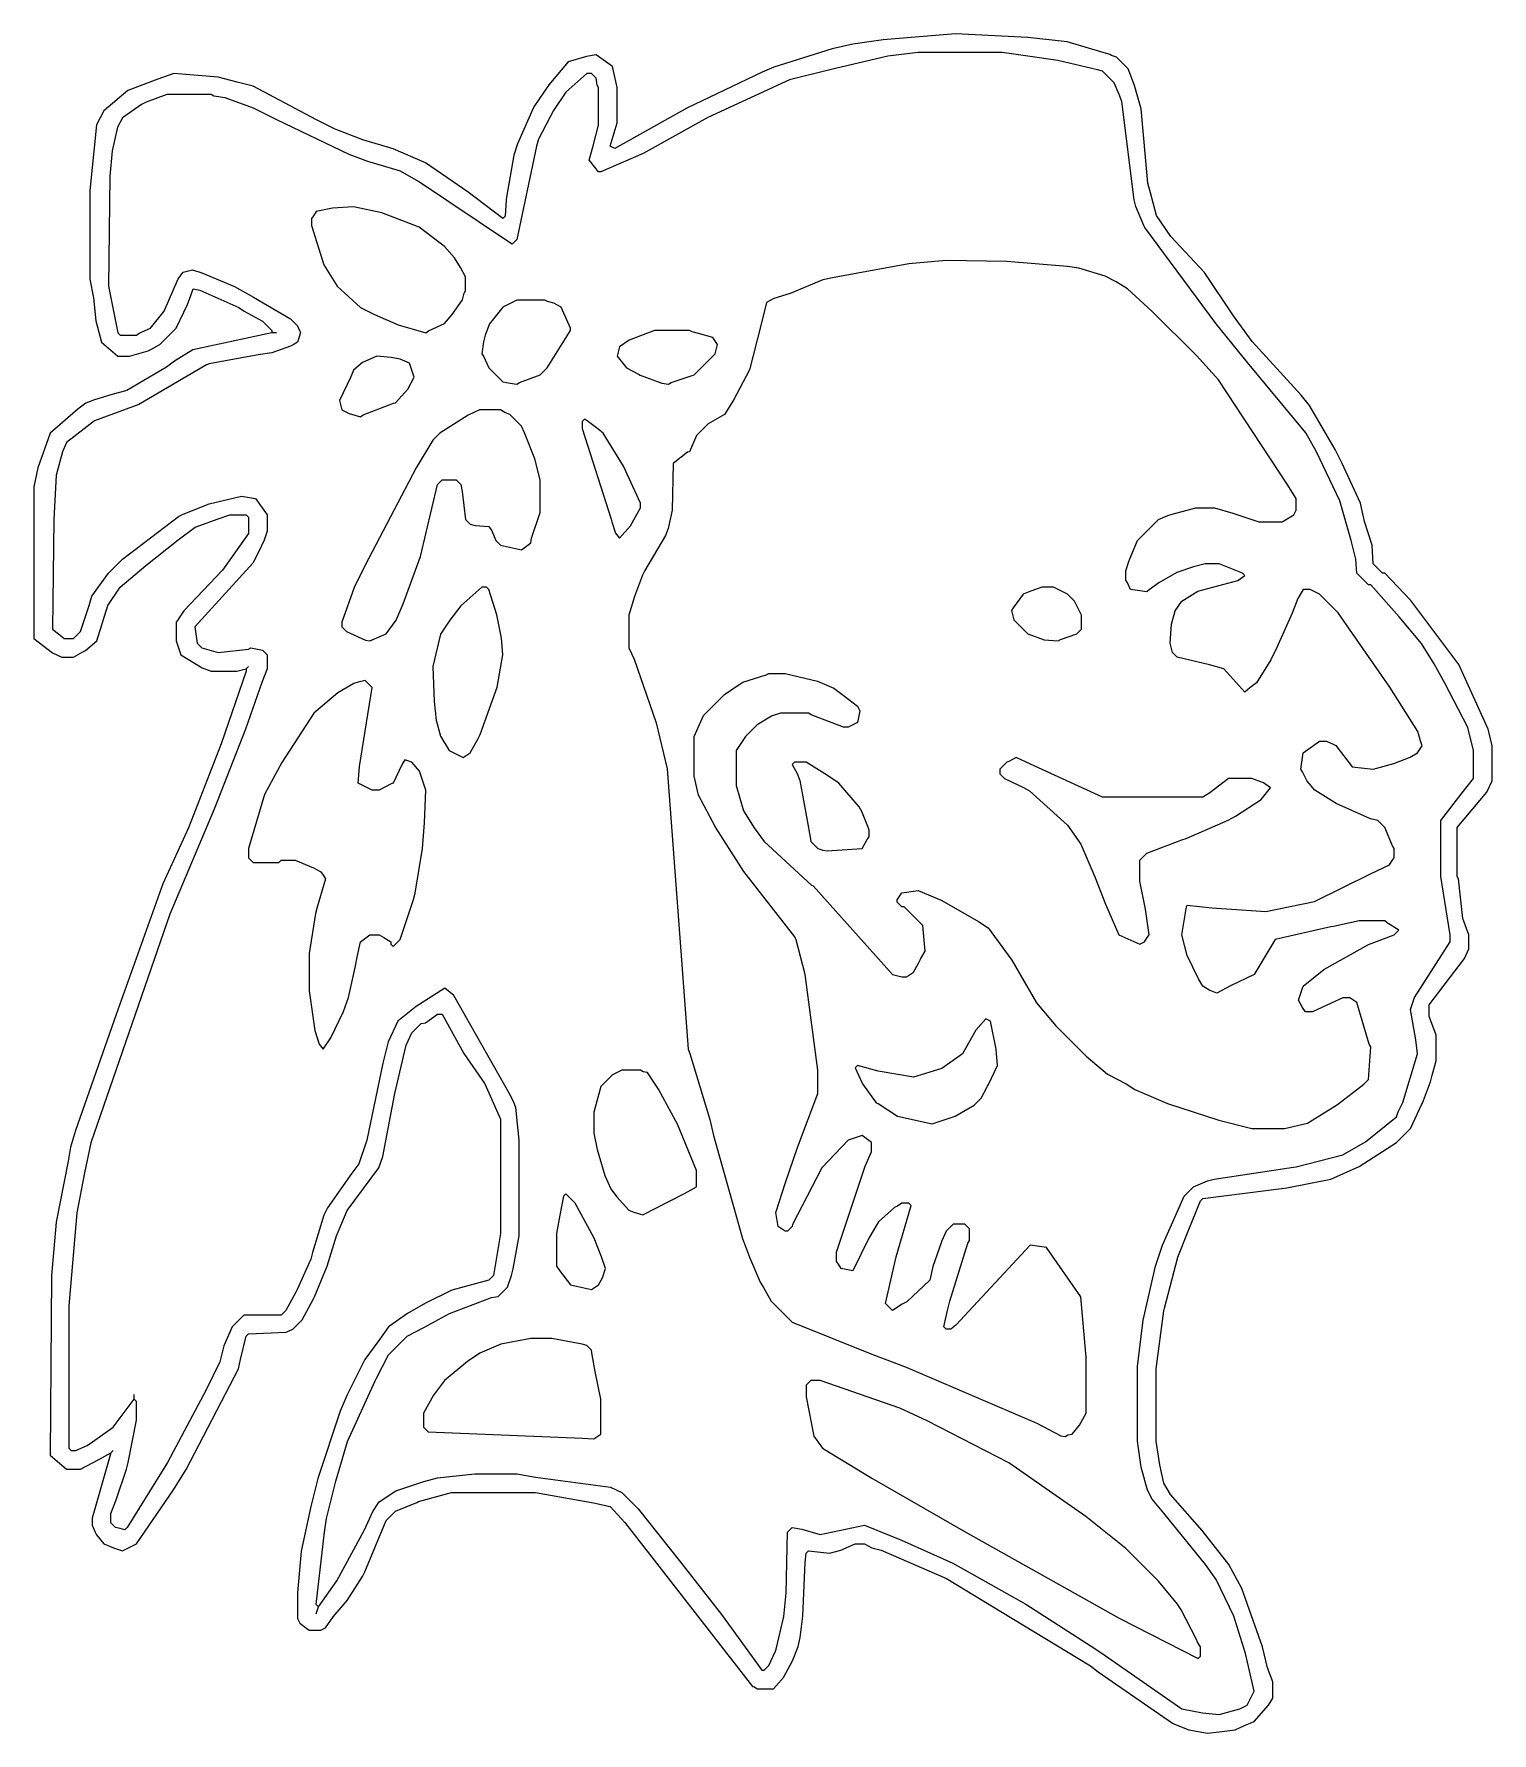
# Model space of a CAD drawing. Extents: x 51 to 676, y 17 to 745.
import ezdxf

# ---------------------------------------------------------------- set-up
doc = ezdxf.new("R2010")
doc.units = 0
doc.layers.get('0').update_dxf_attribs({"linetype": 'CONTINUOUS'})

msp = doc.modelspace()

# ---------------------------------------------------------------- linework, layer by layer
at = {"color": 7, "linetype": 'CONTINUOUS'}
for points in [[(84, 137), (79.7, 122.1), (76, 109), (76, 106), (77.3, 103.1), (77.8, 101.9), (81, 98), (85.1, 96.3), (89, 95), (95, 98), (110.76, 121.18), (116.2, 129.9), (138.647059, 173.088235), (139.58, 177.06), (142, 187), (143, 188), (159.1, 188.8), (162, 190), (166, 194), (170.8, 203.1), (171.2, 203.9), (176.647059, 217.088235), (180.7, 230.1), (185.230769, 240.846154), (198.76, 259.18), (200.594595, 264.067568), (205.647059, 291.088235), (210.6, 311.8), (213, 317), (217, 321), (218.9, 321.3), (224, 325), (226, 325), (235.230769, 308.153846), (244.2, 295.1), (251, 280), (251, 231), (248, 213), (246, 211), (230.1, 206.8), (218.9, 201.2), (211.18, 196.76), (203, 191), (198.76, 185.18), (192.8, 177.1), (185.3, 161.9), (182.3, 154.9), (172.647059, 126.088235), (169.647059, 114.088235), (165.470769, 94.973846), (164, 77), (164, 66), (165, 64), (167.9, 61.8), (169, 61), (174, 61), (176, 62), (179.247059, 66.788235), (185.24, 73.82), (191.8, 84.1), (192.8, 86.1), (202, 108), (206, 112), (215.1, 115.8), (215.9, 116.2), (230, 120), (266, 120), (290.9, 115.7), (292.088235, 115.352941), (298, 114), (304.247788, 107.216814), (359, 37), (359.9, 36.8), (361, 36), (368, 36), (372.230769, 40.846154), (376.2, 47.9), (378.615385, 54.076923), (379.384615, 57.923077), (380.522642, 67.020755), (381.615385, 90.076923), (382, 94), (383, 95), (392, 94), (396.923077, 95.384615), (403, 98), (407, 98), (410.088235, 96.352941), (414.1, 95.3), (442.1, 83.2), (470.153846, 66.230769), (503.82, 45.76), (507.18, 43.24), (539.1, 21.2), (539.9, 20.8), (546.053846, 18.430769), (554, 17), (559.053846, 17.569231), (565.946154, 18.430769), (569.9, 20.2), (574, 22), (580.2, 28.9), (582, 32), (582, 39), (579.8, 44.9), (577.615385, 53.923077), (568.8, 78.9), (563.230769, 89.153846), (551.751131, 103.773756), (538.243902, 119.195122), (535.3, 124.1), (533.594595, 131.932432), (532, 142), (532, 173), (535.384615, 197.923077), (535.615385, 199.076923), (541.3, 220.9), (545.7, 232.1), (551, 245), (552, 246), (588.067568, 250.594595), (606.911765, 254.352941), (619.1, 259.8), (635, 270), (641, 276), (645.8, 286.1), (646.2, 286.9), (649.647059, 296.088235), (650.352941, 298.911765), (652, 305), (652, 316), (650.647059, 319.911765), (649, 324), (649, 329), (664.2, 348.9), (666, 353), (666, 359), (663.445545, 366.044554), (661.569231, 382.946154), (661, 384), (661, 405), (673.754098, 420.204918), (676, 425), (676, 440), (674.594595, 445.932432), (674.3, 447.1), (661.769231, 474.846154), (641.243902, 502.195122), (630, 514), (629, 514), (625, 518), (624.560976, 525.95122), (621.384615, 536.076923), (619.647059, 543.911765), (611.8, 560.9), (608.8, 566.9), (597.756098, 585.804878), (594.243902, 590.195122), (573.249541, 613.234862), (565.24, 624.18), (552.75052, 642.766112), (538.24948, 658.233888), (532.230769, 667.153846), (529.615385, 676.923077), (528.458824, 681.035294), (525.594595, 712.932432), (522.8, 722.9), (521.2, 727.1), (520, 730), (515, 735), (512.9, 735.8), (512.1, 736.2), (493.94, 741.58), (476.977376, 743.524887), (446, 745), (415.030973, 742.535398), (402.067568, 740.594595), (393.076923, 738.615385), (368.1, 730.8), (363.1, 728.7), (330.9, 713.2), (300, 696), (298, 697), (301, 707), (301, 722), (299, 731), (292, 736), (287.911765, 735.352941), (280, 733), (271.76, 723.18), (265.230769, 713.846154), (258.3, 697.9), (256.7, 693.1), (253.569231, 675.053846), (253.430769, 673.946154), (253, 667), (252, 666), (237.1, 677.2), (218.846154, 689.769231), (204.9, 695.8), (191.911765, 699.647059), (180.1, 704.2), (172.1, 708.2), (144.911765, 722.647059), (138.088235, 724.352941), (129.962069, 726.544828), (111, 728), (104.1, 725.7), (91.211765, 720.752941), (81, 712), (77.8, 706.1), (75, 678), (75, 640), (76.54918, 631.959016), (77.45082, 622.040984), (79.352941, 615.088235), (80, 613), (85.9, 607.8), (87, 607), (92, 607), (99.9, 609.2), (101.1, 609.8), (105, 612), (112, 619), (116.8, 629.1), (118.3, 632.9), (119.25, 635.75), (122.1, 635.3), (138.846154, 627.769231), (141.153846, 626.230769), (149, 622), (153, 618), (153, 617)], [(173, 71), (180.769231, 82.153846), (192.7, 104.1), (196.2, 111.9), (199, 116), (206.153846, 120.769231), (218.1, 124.7), (223.911765, 126.352941), (240, 128), (258, 128), (265.946154, 126.569231), (298.1, 122.3), (303, 120), (310, 113), (327.756098, 90.804878), (345.756098, 67.804878), (363, 44), (364, 44), (366, 46), (368.8, 52.1), (369.2, 52.9), (372.405405, 66.932432), (373.445545, 76.955446), (374, 103), (376, 105), (380.088235, 104.352941), (388, 102), (407, 106), (422.9, 99.7), (444.846154, 89.769231), (476.1, 72.2), (504.153846, 54.230769), (507.846154, 51.769231), (543.088235, 27.352941), (551.932432, 25.594595), (559, 25), (567.9, 27.3), (571, 29), (574, 35), (570.3, 51.1), (565.3, 67.1), (557.769231, 82.846154), (553.24, 89.18), (535.247788, 111.216814), (530.245902, 117.204918), (528.3, 121.1), (525.594595, 130.932432), (524, 142), (524, 174), (526.430769, 193.946154), (531.7, 217.1), (534.7, 226.1), (544, 247), (548, 251), (554.088235, 253.647059), (556.911765, 254.352941), (590.946154, 259.430769), (592.076923, 259.615385), (612.1, 264.8), (621.82, 270.24), (635, 281), (635.8, 283.1), (637.8, 287.1), (644, 308), (643.384615, 314.076923), (641, 327), (642.7, 332.1), (658, 356), (658, 359), (654, 384), (654, 408), (663.24, 419.82), (668, 426), (668, 438), (665.647059, 447.911765), (655.8, 466.9), (651.230769, 475.153846), (645.754098, 483.795082), (636.245902, 495.204918), (624, 509), (623, 509), (618, 514), (617.58, 519.94), (615.647059, 527.911765), (610.7, 544.9), (600.8, 565.9), (596.2, 574.1), (571.247059, 604.211765), (557.76, 620.82), (527.2, 662.1), (526.8, 662.9), (523.352941, 671.088235), (522.647059, 673.911765), (517.3, 716.1), (516.2, 719.1), (514, 724), (509, 729), (506.9, 729.7), (489.932432, 733.594595), (477.053846, 735.430769), (466, 737), (430, 737), (417.035294, 735.541176), (392.088235, 729.647059), (374.9, 725.3), (339.9, 709.2), (312.1, 693.8), (294, 686), (293, 686), (289.8, 689.9), (289, 691), (290.7, 697.1), (293, 706), (293, 722), (292.352941, 723.088235), (292, 726), (290, 728), (288, 728), (279, 720), (273.769231, 712.153846), (267.3, 699.9), (266.352941, 696.911765), (258, 657), (256, 655), (254.9, 655.7), (215.846154, 681.769231), (208.1, 686.2), (194.088235, 690.352941), (186.1, 693.3), (155.1, 708.2), (145.1, 713.2), (132.932432, 717.594595), (128.067568, 718.405405), (127, 719), (108, 719), (99.1, 715.8), (97.153846, 714.769231), (89, 709), (86.8, 705.1), (84.455172, 694.962069), (83.544828, 684.037931), (83, 637), (87, 617), (88, 616), (95, 616), (96.1, 616.8), (101, 619), (106.76, 626.18), (112.8, 640.1), (115, 643), (119, 644), (122.911765, 642.647059), (136.9, 636.8), (145.153846, 632.230769), (161, 623), (164, 620), (164.8, 617.9), (165.2, 617.1), (164.230769, 613.846154), (164, 613), (162.1, 611.8), (160.9, 611.2), (152.94, 608.42), (147.06, 607.58), (126.088235, 603.647059), (124.9, 603.3), (95.9, 586.3), (76.9, 579.2), (65, 570), (63.2, 565.9), (60.473815, 555.976309), (59.526185, 537.023691), (59, 490), (62.9, 486.8), (64, 486), (68, 486), (71, 489), (74.647059, 500.088235), (75.8, 504.1), (83, 514), (89, 520), (112.9, 538.2), (114.9, 539.2), (126.088235, 543.647059), (140, 547), (146, 546), (151, 539), (151, 532), (149.647059, 528.088235), (147.2, 522.9), (144.751381, 518.223757), (120, 491), (121, 484), (123, 482), (130, 480), (142.946154, 481.430769), (144, 482), (149, 481), (151, 479), (151, 473), (148.7, 467.1), (141.7, 447.1), (128.2, 412.9), (109.3, 367.9), (75.352941, 269.911765), (72.615385, 257.076923), (69.430769, 239.946154), (66, 200), (66, 139), (67, 138), (69, 138), (73.846154, 140.230769), (76.153846, 141.769231), (85, 148), (94, 160)], [(219, 617), (220.1, 617.8), (227, 621), (230.243902, 624.804878), (234.647059, 631.088235), (235.352941, 633.911765), (236, 635), (236, 641), (233.8, 644.9), (231.230769, 649.153846), (227, 654), (216.1, 662.2), (200.1, 668.3), (188, 671), (178.932432, 670.405405), (172, 669), (170.8, 667.1), (170, 666), (170, 663), (175.3, 646.1), (181, 637), (190.9, 627.8), (196.9, 624.8), (207.088235, 620.352941), (219, 617)], [(493, 144), (494.1, 144.7), (496, 145), (499.2, 148.9), (502, 154), (502, 178), (499.8, 203.9), (485, 225), (478, 226), (446.153846, 191.769231), (444, 190), (442, 190), (441, 191), (442.647059, 198.088235), (443.647059, 202.088235), (451.3, 226.9), (452, 228), (452, 233), (450, 235), (445, 235), (442, 232), (440.2, 227.9), (439.8, 227.1), (436.352941, 216.911765), (435, 211), (425.1, 201.8), (423.153846, 200.769231), (419, 198), (416, 201), (420.647059, 221.088235), (427, 243), (426, 244), (423, 244), (421.1, 242.8), (419.9, 242.2), (413, 236), (408.8, 229.1), (402, 215), (397, 216), (395.8, 217.9), (395, 219), (395, 223), (407.3, 259.9), (410, 266), (410, 270), (407.1, 272.2), (406, 273), (400, 271), (388.76, 259.18), (376.2, 234.9), (376, 234), (374, 232), (373, 232), (370, 234), (369, 240), (373.2, 252.9), (378.3, 267.9), (387, 291), (387, 301), (381.58, 341.94), (377.7, 356.9), (377.2, 358.1), (355.243902, 386.195122), (343.2, 405.1), (335.8, 418.9), (334, 427), (334, 444), (338, 453), (347, 462), (354.153846, 466.769231), (354.9, 467.2), (364.911765, 470.352941), (366, 471), (373, 471), (386.911765, 467.647059), (393.82, 464.76), (397.82, 461.76), (404, 457), (405, 455), (404, 450), (400, 448), (398, 448), (384.1, 453.2), (383, 454), (371, 454), (367.088235, 452.647059), (361, 449), (356, 444), (352, 438), (352, 423), (355.2, 412.1), (359.76, 404.82), (364, 399), (384.228302, 380.249057), (385, 380), (419, 342), (423, 341), (425, 341), (428, 343), (430.2, 346.9), (431.2, 348.9), (433, 352), (432, 363), (424, 371), (423, 371), (421, 373), (421, 374), (423, 377), (430, 378), (439.9, 373.8), (441.1, 373.2), (455.82, 364.76), (460, 362), (470.2, 348.1), (480.769231, 329.846154), (489, 320), (502, 307), (511.22069, 299.248276), (519.1, 295.2), (522.9, 292.8), (536.9, 286.7), (558.911765, 279.647059), (573, 276), (587, 276), (596.911765, 278.352941), (609.804878, 286.243902), (621, 295), (623, 297), (624, 311), (623.352941, 312.088235), (618, 330), (615, 332), (612, 332), (607.1, 329.7), (599, 326), (596, 326), (594.8, 327.9), (593, 331), (593.7, 333.1), (595, 337), (603.9, 344.2), (623.1, 354.8), (634, 359), (636, 361), (631.1, 364.2), (630, 365), (619, 365), (608.067568, 362.594595), (606.923077, 362.384615), (583, 357), (574, 342), (563.9, 337.2), (558, 334), (555.9, 334.8), (555.1, 335.2), (552, 337), (550.230769, 340.153846), (545.352941, 350.088235), (543, 359), (545, 371), (545.25, 371.75), (555.946154, 370.569231), (579, 369), (599.911765, 373.352941), (623.9, 385.2), (632, 389), (633.2, 390.9), (634, 392), (634, 396), (633.3, 397.1), (630, 405), (627, 408), (623.9, 408.7), (609.153846, 415.230769), (600, 421), (596.769231, 424.846154), (594.7, 428.9), (594, 430), (595, 437), (602, 442), (605, 442), (607.9, 440.7), (609.1, 440.2), (616, 431), (625, 430), (633.923077, 432.384615), (640.9, 435.2), (644, 437), (646, 440), (645.352941, 442.088235), (644.2, 446.1), (632.230769, 465.153846), (616.24, 488.18), (610, 497), (602, 505), (598, 507), (595, 507), (592.8, 503.1), (590.3, 496.9), (583.8, 482.1), (581.2, 476.9), (575, 467), (572.153846, 464.769231), (570, 463), (561, 473), (554.911765, 474.647059), (541, 478), (539, 480), (538, 484), (538.615385, 492.076923), (540.24, 497.82), (543, 502), (549.9, 506.2), (567.1, 510.8), (570, 513), (569, 514), (559, 518), (553, 518), (548.076923, 516.615385), (540.9, 514.2), (533.18, 509.76), (529.1, 506.8), (528, 506), (521, 507), (519.7, 509.9), (519, 511), (519, 515), (520.352941, 518.911765), (520.7, 520.1), (524, 528), (533, 537), (537.1, 538.7), (538.9, 539.3), (549, 542), (557, 542), (564.911765, 539.647059), (576, 536), (586, 536), (591, 539), (592, 541), (592, 546), (588.2, 552.1), (558.751131, 596.773756), (549.248869, 607.226244), (530.226244, 626.248869), (519.773756, 635.751131), (514.846154, 638.769231), (510.1, 641.2), (498.932432, 644.594595), (494.067568, 645.405405), (468.029183, 647.466926), (442, 648), (426.029183, 646.533074), (394.067568, 640.594595), (389.076923, 639.615385), (375.1, 633.8), (368.088235, 631.647059), (365, 630), (362.594595, 620.067568), (357.647059, 601.088235), (350.8, 588.1), (347, 582), (340, 578), (335, 573), (332, 566), (331.18, 565.76), (325, 561), (324.524887, 541.022624), (322.8, 533.1), (321.7, 530.1), (312.8, 515.1), (311.8, 513.1), (308.352941, 503.911765), (306, 496), (306, 482), (308.3, 477.1), (317.647059, 449.911765), (322.352941, 430.088235), (331.42, 310.06), (332.2, 308.1), (340.647059, 279.911765), (342.352941, 273.088235), (354.7, 228.9), (357.7, 220.9), (362.230769, 210.153846), (363.769231, 207.846154), (367, 202), (376, 193), (410.1, 179.3), (424.9, 173.7), (480.9, 149.8), (491.1, 144.3), (493, 144)], [(258, 595), (259.088235, 595.647059), (268, 599), (271, 602), (281, 618), (281, 619), (277, 628), (273.911765, 629.647059), (271.088235, 630.352941), (270, 631), (258, 631), (252, 628), (246.24, 620.82), (244.352941, 615.911765), (243.647059, 613.088235), (243, 608), (243.7, 606.9), (246, 602), (252, 596), (255.088235, 595.352941), (258, 595)], [(153, 617), (119.088235, 609.647059), (111.18, 604.76), (107.82, 602.24), (90.846154, 592.230769), (83.911765, 590.352941), (76.9, 588.3), (73.18, 586.76), (69.82, 584.24), (58, 574), (52.647059, 559.088235), (51, 551), (51, 486), (58.9, 479.8), (63, 478), (68, 478), (71.9, 480.2), (73.1, 480.8), (78, 485), (82.7, 500.1), (88, 508), (98.9, 517.2), (112.795082, 528.245902), (120.1, 533.7), (129.9, 537.3), (135, 539), (142, 539), (143, 538), (143, 531), (142.2, 529.9), (131.750408, 515.235726), (115.249592, 497.764274), (113.230769, 494.846154), (112.8, 494.1), (112, 493), (112, 485), (114, 479), (123.088235, 473.352941), (127, 472), (138, 472), (142, 473)], [(155, 617), (153, 617)], [(323, 595), (324.076923, 595.615385), (334, 599), (343, 608), (344, 612), (342, 615), (335.911765, 616.647059), (333.088235, 617.352941), (332, 618), (317, 618), (306.1, 613.8), (302, 611), (301, 607), (305, 602), (310.1, 599.2), (310.9, 598.8), (320.088235, 595.352941), (323, 595)], [(191, 581), (192.1, 581.8), (205.1, 586.8), (206, 587), (211.230769, 592.846154), (214, 598), (212, 604), (207.923077, 605.615385), (204.076923, 606.384615), (198, 607), (191.846154, 604.230769), (188, 601), (186.8, 598.1), (182, 588), (183, 584), (186.088235, 582.352941), (191, 581)], [(195, 485), (202, 488), (206.2, 493.9), (209.3, 500.9), (216.647059, 521.088235), (224, 552), (226, 554), (232, 554), (234, 552), (234.54918, 548.959016), (236, 537), (238, 535), (240.06, 534.42), (246, 534), (247.2, 532.1), (249, 528), (251, 526), (260, 524), (264, 527), (264.3, 528.9), (268, 540), (268, 554), (265.647059, 562.911765), (261.2, 574.1), (260, 577), (255, 582), (252.9, 582.8), (252.1, 583.2), (251, 584), (242, 584), (237.1, 581.7), (225, 574), (222, 571), (215.230769, 559.846154), (214.8, 559.1), (192.8, 517.1), (188.2, 507.9), (183, 493), (183, 491), (185, 489), (193.1, 485.3), (195, 485)], [(302, 529), (306.754098, 534.204918), (311, 542), (311, 544), (303.769231, 559.846154), (295, 574), (292.18, 576.24), (288.1, 579.2), (287, 580), (286, 579), (286, 576), (298.352941, 537.088235), (298.647059, 535.911765), (300.230769, 531.153846), (302, 529)], [(235, 435), (238, 437), (241.2, 442.9), (242.2, 444.9), (249.594595, 465.067568), (252, 479), (251.384615, 486.076923), (249.352941, 496.088235), (246, 507), (245, 508), (243, 508), (234, 500), (229.245902, 493.795082), (225.3, 487.9), (222, 474), (222.560976, 458.95122), (223.439024, 451.04878), (225.3, 444.1), (229, 438), (235, 435)], [(490, 485), (491.076923, 485.615385), (498, 488), (500, 490), (500, 496), (497, 502), (494, 505), (488, 508), (483, 508), (477.1, 505.8), (475, 505), (470.8, 499.1), (470, 498), (471, 494), (477, 488), (484.06, 485.42), (490, 485)], [(142, 473), (143, 474)], [(142, 473), (142, 472), (131.3, 440.9), (117.2, 404.9), (106.2, 380.9), (86.3, 324.9), (68.8, 275.1), (66.615385, 268.076923), (65.594595, 262.067568), (60.445545, 235.955446), (58.538071, 213.032995), (58, 136), (65, 130), (71, 130), (78.846154, 134.230769), (84, 137)], [(175, 310), (178.230769, 314.846154), (183.7, 326.1), (185.8, 332.1), (188.615385, 345.076923), (189.647059, 350.088235), (191, 356), (195, 359), (199, 359), (200.9, 357.8), (204, 356), (204, 355), (205, 354), (208, 357), (213.647059, 374.088235), (214.352941, 376.911765), (217.544828, 396.037931), (218.455172, 406.962069), (219, 421), (216.230769, 429.153846), (213, 433), (210, 434), (208.8, 432.1), (205, 424), (204.153846, 423.769231), (199, 421), (196, 421), (190, 424), (190.594595, 431.067568), (196, 465), (193, 468), (189.9, 467.3), (188.1, 466.7), (181.204918, 462.754098), (171, 454), (157.2, 432.9), (149.8, 419.1), (143, 396), (143, 392), (145, 390), (156, 390), (157, 391), (163, 391), (170.846154, 387.769231), (174, 386), (175.2, 384.1), (176, 383), (172.352941, 370.911765), (171.647059, 368.088235), (169, 351), (169, 335), (170.445545, 325.044554), (171.42, 318.06), (173.230769, 312.153846), (175, 310)], [(391, 395), (406, 396), (408.2, 399.9), (409, 401), (409, 404), (405.8, 411.9), (404.756098, 413.804878), (396, 424), (391.153846, 427.230769), (382, 433), (377, 433), (376, 432), (378.2, 428.1), (379.3, 425.1), (382.42, 408.06), (383.7, 400.9), (384, 399), (387, 396), (389.1, 395.3), (391, 395)], [(525, 355), (527, 356), (528.2, 357.9), (529, 359), (527.405405, 370.067568), (525, 382), (525, 391), (528, 394), (543.1, 399.7), (544.9, 400.3), (562.9, 408.2), (566.1, 409.8), (577, 417), (581, 422), (578.1, 424.2), (573, 426), (563, 426), (555.1, 419.8), (552, 418), (509, 418), (478.1, 432.2), (472, 435), (468.846154, 433.230769), (468, 433), (465, 430), (465, 428), (467, 426), (475.1, 422.2), (477.783186, 420.752212), (494, 406), (499.769231, 397.846154), (505.8, 383.9), (510.3, 372.1), (516, 359), (525, 355)], [(173, 71), (172, 72), (175.58, 103.06), (176.42, 108.94), (180.352941, 124.911765), (185.352941, 141.911765), (197.2, 167.9), (197.8, 169.1), (203, 179), (211, 187), (218.1, 190.8), (229.1, 196.8), (247.088235, 203.647059), (250, 204), (254, 208), (255.647059, 213.088235), (256.352941, 215.911765), (259, 230), (259, 271), (257.538071, 284.967005), (256.8, 286.9), (255.2, 290.1), (231, 333), (227.1, 336.2), (214.846154, 328.230769), (214.18, 327.76), (207, 322), (202.8, 313.1), (200.594595, 304.067568), (193.647059, 271.088235), (190.2, 260.9), (187.24, 256.82), (176.8, 242.1), (175.2, 238.9), (170.352941, 222.911765), (169.647059, 220.088235), (163.8, 207.1), (163.2, 205.9), (159, 198), (157, 196), (141, 196), (136, 191), (132.352941, 182.911765), (130.647059, 176.088235), (124.8, 164.1), (108.2, 132.9), (91, 105), (90, 104), (87.9, 104.7), (86, 105), (84, 107), (84, 111), (86.3, 116.9), (90.647059, 130.088235), (91.352941, 132.911765), (95, 151), (95, 159), (94, 160)], [(436, 278), (445.9, 281.3), (454, 286), (457, 289), (459.8, 294.1), (460.2, 294.9), (464, 303), (463.430769, 310.053846), (461, 322), (459, 323), (454.8, 318.1), (449, 308), (440.1, 301.8), (428, 298), (412.911765, 300.647059), (404, 303), (403, 302), (406.2, 295.1), (412, 287), (412.82, 286.76), (421.088235, 281.352941), (436, 278)], [(312, 239), (329.9, 248.2), (335, 251), (335, 258), (326.8, 277.9), (326.2, 279.1), (318.769231, 292.846154), (316.769231, 295.846154), (314, 300), (312.1, 300.3), (311, 301), (303, 301), (299, 299), (294, 294), (291, 283), (291, 274), (292.42, 267.06), (295.7, 255.9), (298.24, 250.18), (300.76, 246.82), (306, 241), (308.1, 240.2), (312, 239)], [(290, 207), (293, 209), (294.647059, 212.088235), (296, 216), (294.3, 221.1), (291.2, 229.1), (283, 244), (279, 248), (278, 247), (276.430769, 238.946154), (275, 231), (275, 217), (276.230769, 215.153846), (281, 209), (290, 207)], [(291, 143), (294, 145), (294, 160), (291.594595, 171.932432), (290.3, 179.1), (290, 181), (288, 183), (285.923077, 183.615385), (282.076923, 184.384615), (273, 186), (264, 186), (251.076923, 183.615385), (242.1, 179.8), (236.82, 176.24), (227, 168), (222.245902, 161.795082), (218, 154), (218, 148), (220, 146), (286.067568, 143.405405), (291, 143)], [(550, 49), (551, 50), (551, 54), (549.8, 55.9), (549.3, 57.1), (542.769231, 69.846154), (541.230769, 72.153846), (533, 82), (519, 96), (501.82, 109.76), (468.846154, 132.769231), (433.9, 150.8), (422.1, 156.2), (388, 168), (384, 168), (382, 166), (382, 161), (385.230769, 144.153846), (389, 139), (410.1, 126.2), (450.153846, 103.230769), (516.1, 66.2), (550, 49)], [(94, 160), (94, 162)], [(84, 137), (85, 138)], [(172, 68), (173, 71)]]:
    msp.add_lwpolyline(points, dxfattribs=at)

doc.saveas('drawing.dxf')
